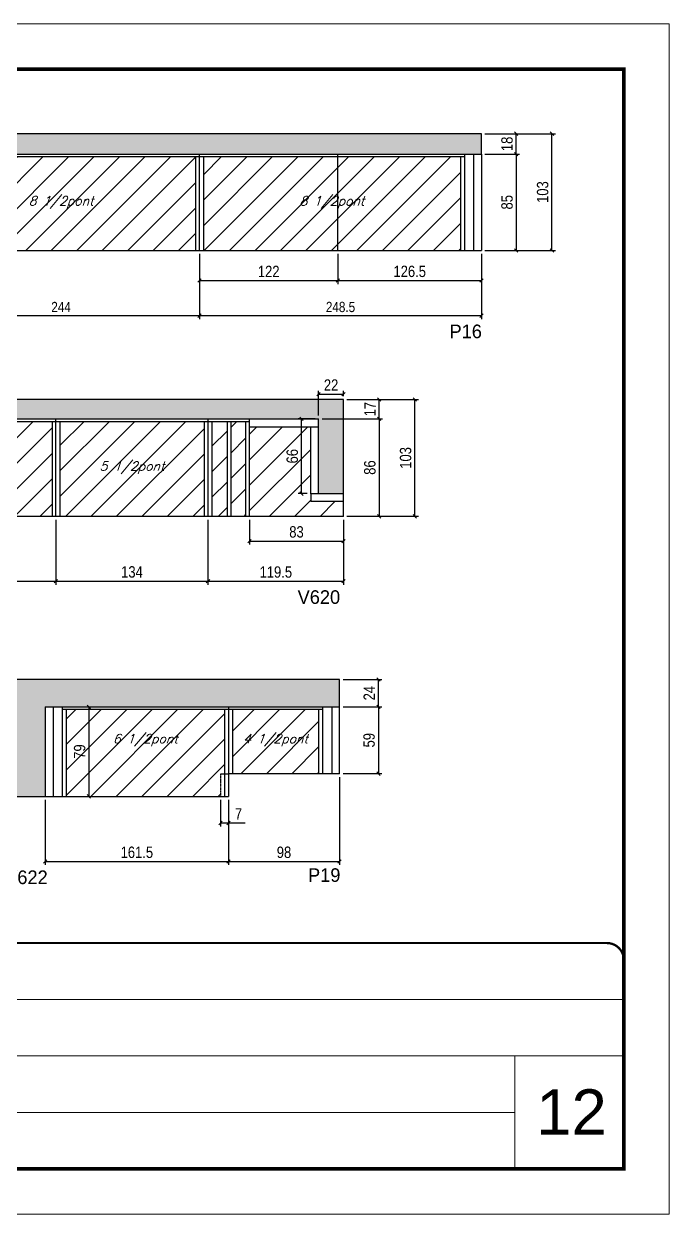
# Model space of a CAD drawing. Extents: x 13154 to 22413, y 1253 to 30260.
# Drawn here: x 18839 to 19408, y 26522 to 27572 of the extents above; entities that cross this region are included whole.
import ezdxf

# ---------------------------------------------------------------- set-up
doc = ezdxf.new("R2010")
doc.units = 0
for name, pattern in [('CONTINUO', [0]), ('DASHED', [0.75, 0.5, -0.25]), ('HIDDEN', [0.375, 0.25, -0.125])]:
    doc.linetypes.add(name, pattern=pattern)
for name, color, linetype in [('5', 5, 'Continuous'), ('COTA', 241, 'Continuous'), ('Painéis', 200, 'Continuous'), ('SARR_2.2x7', 40, 'Continuous'), ('SARR_3.5x7', 81, 'Continuous'), ('texto', 7, 'Continuous')]:
    doc.layers.add(name, color=color, linetype=linetype)
for name, color, linetype, lineweight in [('CARIMBO', 255, 'Continuous', 9), ('Folhas', 255, 'Continuous', 9), ('Hachura', 251, 'Continuous', 9), ('SARRAFO DE PRESSAO', 251, 'DASHED', 9)]:
    doc.layers.add(name, color=color, linetype=linetype, lineweight=lineweight)
doc.styles.add('ARIAL', font='arial.ttf')
doc.styles.add('COTA TECNICA', font='techl___.ttf', dxfattribs={"height": 10})
doc.styles.add('COTA TECNICA-50', font='techl___.ttf', dxfattribs={"height": 9})
doc.styles.add('Romans', font='romans.shx')
doc.styles.add('ROMAS860', font='ROMAS860.SHX')
doc.dimstyles.new('COTA PAINEL-50', dxfattribs={"dimtxt": 9, "dimasz": 3, "dimexe": 3, "dimexo": 3, "dimgap": 3, "dimtad": 1, "dimdec": 1, "dimzin": 12, "dimdsep": 46, "dimtxsty": 'COTA TECNICA-50', "dimblk1": 'OBLIQUE', "dimblk2": 'OBLIQUE', "dimsah": 1, "dimcen": 0.9, "dimclrd": 4, "dimclre": 4, "dimclrt": 240, "dimadec": 1, "dimazin": 3, "dimtfac": 1, "dimtdec": 1, "dimtmove": 0, "dimatfit": 3, "dimfxl": 1, "dimtolj": 1, "dimtzin": 12, "dimarcsym": 0})
doc.dimstyles.new('PAINEL', dxfattribs={"dimtxt": 10, "dimasz": 3, "dimexe": 3, "dimexo": 3, "dimgap": 3, "dimtad": 1, "dimdec": 1, "dimzin": 12, "dimdsep": 46, "dimtxsty": 'COTA TECNICA', "dimblk1": 'OBLIQUE', "dimblk2": 'OBLIQUE', "dimsah": 1, "dimcen": 0.9, "dimclrd": 4, "dimclre": 4, "dimclrt": 240, "dimadec": 1, "dimazin": 3, "dimtfac": 1, "dimtdec": 1, "dimtmove": 0, "dimatfit": 3, "dimfxl": 1, "dimtolj": 1, "dimtzin": 12, "dimarcsym": 0})

# ---------------------------------------------------------------- blocks, each defined once
blk = doc.blocks.new('9999999999')
at = {"color": 30, "linetype": 'CONTINUO'}
for p, q in [((98564.6, 34379.6), (99584, 34379.6)), ((98564.6, 34329.8), (99488, 34329.8)), ((99584, 34329.8), (99488, 34329.8)), ((99488, 34329.8), (99488, 34230.2)), ((98564.6, 34280), (99488, 34280))]:
    blk.add_line(p, q, dxfattribs=at)
at = {"color": 30, "linetype": 'CONTINUO', "const_width": 2}
blk.add_lwpolyline([(99584, 34230.2), (99584, 34414.4, 0.414214), (99569, 34429.4), (98229, 34429.4, 0.414214), (98214, 34414.4), (98214, 34245.2, 0.414214), (98229, 34230.2), (99584, 34230.2)], format="xyb", dxfattribs=at)
at = {"layer": 'Folhas'}
blk.add_lwpolyline([(98139, 34190.2), (99624, 34190.2), (99624, 35240.2), (98139, 35240.2)], close=True, dxfattribs=at)
at = {"layer": 'Folhas', "color": 30, "const_width": 3}
blk.add_lwpolyline([(98214, 34230.2), (99584, 34230.2), (99584, 35200.2), (98214, 35200.2)], close=True, dxfattribs=at)
blk = doc.blocks.new('_Oblique')
at = {"color": 0, "linetype": 'ByBlock', "lineweight": -2}
blk.add_line((-0.5, -0.5), (0.5, 0.5), dxfattribs=at)
blk = doc.blocks.new('*D199')
at = {"layer": 'COTA', "color": 4, "linetype": 'ByBlock', "lineweight": -2, "transparency": 16777216}
for p, q in [((18749.9, 27369.1), (18749.9, 27311.6)), ((18993.9, 27369.1), (18993.9, 27311.6)), ((18749.9, 27314.6), (18993.9, 27314.6))]:
    blk.add_line(p, q, dxfattribs=at)
at = {"layer": 'Defpoints', "color": 0, "linetype": 'ByBlock', "transparency": 16777216}
for p in [(18749.9, 27372.1), (18993.9, 27372.1), (18993.9, 27314.6)]:
    blk.add_point(p, dxfattribs=at)
at = {"layer": 'COTA', "color": 4, "linetype": 'ByBlock', "lineweight": -2, "transparency": 16777216, "xscale": 3, "yscale": 3, "zscale": 3, "rotation": 180}
blk.add_blockref('_Oblique', (18749.9, 27314.6), dxfattribs=at)
at = {"layer": 'COTA', "color": 4, "linetype": 'ByBlock', "lineweight": -2, "transparency": 16777216, "xscale": 3, "yscale": 3, "zscale": 3}
blk.add_blockref('_Oblique', (18993.9, 27314.6), dxfattribs=at)
at = {"layer": 'COTA', "color": 240, "linetype": 'ByBlock', "transparency": 16777216, "insert": (18871.9, 27322.2), "char_height": 9, "attachment_point": 5, "style": 'COTA TECNICA-50'}
blk.add_mtext('\\A1;244', dxfattribs=at)
blk = doc.blocks.new('*D200')
at = {"layer": 'COTA', "color": 4, "linetype": 'ByBlock', "lineweight": -2, "transparency": 16777216}
for p, q in [((18993.9, 27369.1), (18993.9, 27311.6)), ((19242.4, 27369.1), (19242.4, 27311.6)), ((18993.9, 27314.6), (19242.4, 27314.6))]:
    blk.add_line(p, q, dxfattribs=at)
at = {"layer": 'Defpoints', "color": 0, "linetype": 'ByBlock', "transparency": 16777216}
for p in [(18993.9, 27372.1), (19242.4, 27372.1), (19242.4, 27314.6)]:
    blk.add_point(p, dxfattribs=at)
at = {"layer": 'COTA', "color": 4, "linetype": 'ByBlock', "lineweight": -2, "transparency": 16777216, "xscale": 3, "yscale": 3, "zscale": 3, "rotation": 180}
blk.add_blockref('_Oblique', (18993.9, 27314.6), dxfattribs=at)
at = {"layer": 'COTA', "color": 4, "linetype": 'ByBlock', "lineweight": -2, "transparency": 16777216, "xscale": 3, "yscale": 3, "zscale": 3}
blk.add_blockref('_Oblique', (19242.4, 27314.6), dxfattribs=at)
at = {"layer": 'COTA', "color": 240, "linetype": 'ByBlock', "transparency": 16777216, "insert": (19118.2, 27322.2), "char_height": 9, "attachment_point": 5, "style": 'COTA TECNICA-50'}
blk.add_mtext('\\A1;248.5', dxfattribs=at)
blk = doc.blocks.new('*D206')
at = {"layer": 'COTA', "color": 4, "linetype": 'ByBlock', "lineweight": -2, "transparency": 16777216}
for p, q in [((19245.4, 27457.1), (19276.1, 27457.1)), ((19273.1, 27457.1), (19273.1, 27372.1)), ((19245.4, 27372.1), (19276.1, 27372.1))]:
    blk.add_line(p, q, dxfattribs=at)
at = {"layer": 'Defpoints', "color": 0, "linetype": 'ByBlock', "transparency": 16777216}
for p in [(19242.4, 27457.1), (19242.4, 27372.1), (19273.1, 27372.1)]:
    blk.add_point(p, dxfattribs=at)
at = {"layer": 'COTA', "color": 4, "linetype": 'ByBlock', "lineweight": -2, "transparency": 16777216, "xscale": 3, "yscale": 3, "zscale": 3}
for p, rotation in [((19273.1, 27457.1), 90), ((19273.1, 27372.1), 270)]:
    blk.add_blockref('_Oblique', p, dxfattribs=dict(at, rotation=rotation))
at = {"layer": 'COTA', "color": 240, "linetype": 'ByBlock', "transparency": 16777216, "insert": (19265, 27414.6), "char_height": 10, "attachment_point": 5, "rotation": 90, "style": 'COTA TECNICA'}
blk.add_mtext('\\A1;85', dxfattribs=at)
blk = doc.blocks.new('*D207')
at = {"layer": 'COTA', "color": 4, "lineweight": -2, "transparency": 16777216}
for p, q in [((19245.4, 27475.1), (19276.1, 27475.1)), ((19273.1, 27457.1), (19273.1, 27475.1)), ((19245.4, 27457.1), (19276.1, 27457.1))]:
    blk.add_line(p, q, dxfattribs=at)
at = {"layer": 'Defpoints', "color": 0, "transparency": 16777216}
for p in [(19242.4, 27475.1), (19273.1, 27475.1), (19242.4, 27457.1)]:
    blk.add_point(p, dxfattribs=at)
at = {"layer": 'COTA', "color": 4, "lineweight": -2, "transparency": 16777216, "xscale": 3, "yscale": 3, "zscale": 3}
for p, rotation in [((19273.1, 27475.1), 90), ((19273.1, 27457.1), 270)]:
    blk.add_blockref('_Oblique', p, dxfattribs=dict(at, rotation=rotation))
at = {"layer": 'COTA', "color": 240, "transparency": 16777216, "insert": (19265, 27466.1), "char_height": 10, "attachment_point": 5, "rotation": 90, "style": 'COTA TECNICA'}
blk.add_mtext('\\A1;18', dxfattribs=at)
blk = doc.blocks.new('*D208')
at = {"layer": 'COTA', "color": 4, "lineweight": -2, "transparency": 16777216}
for p, q in [((19245.4, 27475.1), (19307.6, 27475.1)), ((19304.6, 27372.1), (19304.6, 27475.1)), ((19245.4, 27372.1), (19307.6, 27372.1))]:
    blk.add_line(p, q, dxfattribs=at)
at = {"layer": 'Defpoints', "color": 0, "transparency": 16777216}
for p in [(19242.4, 27475.1), (19304.6, 27475.1), (19242.4, 27372.1)]:
    blk.add_point(p, dxfattribs=at)
at = {"layer": 'COTA', "color": 4, "lineweight": -2, "transparency": 16777216, "xscale": 3, "yscale": 3, "zscale": 3}
for p, rotation in [((19304.6, 27475.1), 90), ((19304.6, 27372.1), 270)]:
    blk.add_blockref('_Oblique', p, dxfattribs=dict(at, rotation=rotation))
at = {"layer": 'COTA', "color": 240, "transparency": 16777216, "insert": (19296.4, 27423.6), "char_height": 10, "attachment_point": 5, "rotation": 90, "style": 'COTA TECNICA'}
blk.add_mtext('\\A1;103', dxfattribs=at)
blk = doc.blocks.new('*D216')
at = {"layer": 'COTA', "color": 4, "lineweight": -2, "transparency": 16777216}
for p, q in [((18993.9, 27369.1), (18993.9, 27342.5)), ((19115.9, 27369.1), (19115.9, 27342.5)), ((18993.9, 27345.5), (19115.9, 27345.5))]:
    blk.add_line(p, q, dxfattribs=at)
at = {"layer": 'Defpoints', "color": 0, "transparency": 16777216}
for p in [(18993.9, 27372.1), (19115.9, 27372.1), (19115.9, 27345.5)]:
    blk.add_point(p, dxfattribs=at)
at = {"layer": 'COTA', "color": 4, "lineweight": -2, "transparency": 16777216, "xscale": 3, "yscale": 3, "zscale": 3, "rotation": 180}
blk.add_blockref('_Oblique', (18993.9, 27345.5), dxfattribs=at)
at = {"layer": 'COTA', "color": 4, "lineweight": -2, "transparency": 16777216, "xscale": 3, "yscale": 3, "zscale": 3}
blk.add_blockref('_Oblique', (19115.9, 27345.5), dxfattribs=at)
at = {"layer": 'COTA', "color": 240, "transparency": 16777216, "insert": (19054.9, 27353.6), "char_height": 10, "attachment_point": 5, "style": 'COTA TECNICA'}
blk.add_mtext('\\A1;122', dxfattribs=at)
blk = doc.blocks.new('*D217')
at = {"layer": 'COTA', "color": 4, "lineweight": -2, "transparency": 16777216}
for p, q in [((19115.9, 27369.1), (19115.9, 27342.5)), ((19242.4, 27369.1), (19242.4, 27342.5)), ((19115.9, 27345.5), (19242.4, 27345.5))]:
    blk.add_line(p, q, dxfattribs=at)
at = {"layer": 'Defpoints', "color": 0, "transparency": 16777216}
for p in [(19115.9, 27372.1), (19242.4, 27372.1), (19242.4, 27345.5)]:
    blk.add_point(p, dxfattribs=at)
at = {"layer": 'COTA', "color": 4, "lineweight": -2, "transparency": 16777216, "xscale": 3, "yscale": 3, "zscale": 3, "rotation": 180}
blk.add_blockref('_Oblique', (19115.9, 27345.5), dxfattribs=at)
at = {"layer": 'COTA', "color": 4, "lineweight": -2, "transparency": 16777216, "xscale": 3, "yscale": 3, "zscale": 3}
blk.add_blockref('_Oblique', (19242.4, 27345.5), dxfattribs=at)
at = {"layer": 'COTA', "color": 240, "transparency": 16777216, "insert": (19179.2, 27353.6), "char_height": 10, "attachment_point": 5, "style": 'COTA TECNICA'}
blk.add_mtext('\\A1;126.5', dxfattribs=at)
blk = doc.blocks.new('*D218')
at = {"layer": 'COTA', "color": 4, "linetype": 'ByBlock', "lineweight": -2, "transparency": 16777216}
for p, q in [((18623.4, 27134.6), (18623.4, 27077.3)), ((18867.4, 27134.6), (18867.4, 27077.3)), ((18623.4, 27080.3), (18867.4, 27080.3))]:
    blk.add_line(p, q, dxfattribs=at)
at = {"layer": 'Defpoints', "color": 0, "linetype": 'ByBlock', "transparency": 16777216}
for p in [(18623.4, 27137.6), (18867.4, 27137.6), (18867.4, 27080.3)]:
    blk.add_point(p, dxfattribs=at)
at = {"layer": 'COTA', "color": 4, "linetype": 'ByBlock', "lineweight": -2, "transparency": 16777216, "xscale": 3, "yscale": 3, "zscale": 3, "rotation": 180}
blk.add_blockref('_Oblique', (18623.4, 27080.3), dxfattribs=at)
at = {"layer": 'COTA', "color": 4, "linetype": 'ByBlock', "lineweight": -2, "transparency": 16777216, "xscale": 3, "yscale": 3, "zscale": 3}
blk.add_blockref('_Oblique', (18867.4, 27080.3), dxfattribs=at)
at = {"layer": 'COTA', "color": 240, "linetype": 'ByBlock', "transparency": 16777216, "insert": (18745.4, 27087.8), "char_height": 9, "attachment_point": 5, "style": 'COTA TECNICA-50'}
blk.add_mtext('\\A1;244', dxfattribs=at)
blk = doc.blocks.new('*D221')
at = {"layer": 'COTA', "color": 4, "linetype": 'ByBlock', "lineweight": -2, "transparency": 16777216}
for p, q in [((19123.9, 27240.6), (19186.8, 27240.6)), ((19183.8, 27137.6), (19183.8, 27240.6)), ((19123.9, 27137.6), (19186.8, 27137.6))]:
    blk.add_line(p, q, dxfattribs=at)
at = {"layer": 'Defpoints', "color": 0, "linetype": 'ByBlock', "transparency": 16777216}
for p in [(19120.9, 27240.6), (19183.8, 27240.6), (19120.9, 27137.6)]:
    blk.add_point(p, dxfattribs=at)
at = {"layer": 'COTA', "color": 4, "linetype": 'ByBlock', "lineweight": -2, "transparency": 16777216, "xscale": 3, "yscale": 3, "zscale": 3}
for p, rotation in [((19183.8, 27240.6), 90), ((19183.8, 27137.6), 270)]:
    blk.add_blockref('_Oblique', p, dxfattribs=dict(at, rotation=rotation))
at = {"layer": 'COTA', "color": 240, "linetype": 'ByBlock', "transparency": 16777216, "insert": (19175.6, 27189.1), "char_height": 10, "attachment_point": 5, "rotation": 90, "style": 'COTA TECNICA'}
blk.add_mtext('\\A1;103', dxfattribs=at)
blk = doc.blocks.new('*D222')
at = {"layer": 'COTA', "color": 4, "lineweight": -2, "transparency": 16777216}
for p, q in [((19101.9, 27223.6), (19155.2, 27223.6)), ((19152.2, 27223.6), (19152.2, 27137.6)), ((19123.9, 27137.6), (19155.2, 27137.6))]:
    blk.add_line(p, q, dxfattribs=at)
at = {"layer": 'Defpoints', "color": 0, "transparency": 16777216}
for p in [(19098.9, 27223.6), (19120.9, 27137.6), (19152.2, 27137.6)]:
    blk.add_point(p, dxfattribs=at)
at = {"layer": 'COTA', "color": 4, "lineweight": -2, "transparency": 16777216, "xscale": 3, "yscale": 3, "zscale": 3}
for p, rotation in [((19152.2, 27223.6), 90), ((19152.2, 27137.6), 270)]:
    blk.add_blockref('_Oblique', p, dxfattribs=dict(at, rotation=rotation))
at = {"layer": 'COTA', "color": 240, "transparency": 16777216, "insert": (19144.1, 27180.6), "char_height": 10, "attachment_point": 5, "rotation": 90, "style": 'COTA TECNICA'}
blk.add_mtext('\\A1;86', dxfattribs=at)
blk = doc.blocks.new('*D220')
at = {"layer": 'COTA', "color": 4, "lineweight": -2, "transparency": 16777216}
for p, q in [((19095.9, 27223.6), (19080.8, 27223.6)), ((19083.8, 27157.6), (19083.8, 27223.6)), ((19088.9, 27157.6), (19080.8, 27157.6))]:
    blk.add_line(p, q, dxfattribs=at)
at = {"layer": 'Defpoints', "color": 0, "transparency": 16777216}
for p in [(19083.8, 27223.6), (19098.9, 27223.6), (19091.9, 27157.6)]:
    blk.add_point(p, dxfattribs=at)
at = {"layer": 'COTA', "color": 4, "lineweight": -2, "transparency": 16777216, "xscale": 3, "yscale": 3, "zscale": 3}
for p, rotation in [((19083.8, 27223.6), 90), ((19083.8, 27157.6), 270)]:
    blk.add_blockref('_Oblique', p, dxfattribs=dict(at, rotation=rotation))
at = {"layer": 'COTA', "color": 240, "transparency": 16777216, "insert": (19075.7, 27190.6), "char_height": 10, "attachment_point": 5, "rotation": 90, "style": 'COTA TECNICA'}
blk.add_mtext('\\A1;66', dxfattribs=at)
blk = doc.blocks.new('*D223')
at = {"layer": 'COTA', "color": 4, "lineweight": -2, "transparency": 16777216}
for p, q in [((19098.9, 27226.6), (19098.9, 27248.4)), ((19120.9, 27243.6), (19120.9, 27248.4)), ((19098.9, 27245.4), (19120.9, 27245.4))]:
    blk.add_line(p, q, dxfattribs=at)
at = {"layer": 'Defpoints', "color": 0, "transparency": 16777216}
for p in [(19120.9, 27245.4), (19120.9, 27240.6), (19098.9, 27223.6)]:
    blk.add_point(p, dxfattribs=at)
at = {"layer": 'COTA', "color": 4, "lineweight": -2, "transparency": 16777216, "xscale": 3, "yscale": 3, "zscale": 3, "rotation": 180}
blk.add_blockref('_Oblique', (19098.9, 27245.4), dxfattribs=at)
at = {"layer": 'COTA', "color": 4, "lineweight": -2, "transparency": 16777216, "xscale": 3, "yscale": 3, "zscale": 3}
blk.add_blockref('_Oblique', (19120.9, 27245.4), dxfattribs=at)
at = {"layer": 'COTA', "color": 240, "transparency": 16777216, "insert": (19109.9, 27253.4), "char_height": 10, "attachment_point": 5, "style": 'COTA TECNICA'}
blk.add_mtext('\\A1;22', dxfattribs=at)
blk = doc.blocks.new('*D224')
at = {"layer": 'COTA', "color": 4, "lineweight": -2, "transparency": 16777216}
for p, q in [((19123.9, 27240.6), (19155.2, 27240.6)), ((19152.2, 27223.6), (19152.2, 27240.6)), ((19101.9, 27223.6), (19155.2, 27223.6))]:
    blk.add_line(p, q, dxfattribs=at)
at = {"layer": 'Defpoints', "color": 0, "transparency": 16777216}
for p in [(19120.9, 27240.6), (19152.2, 27240.6), (19098.9, 27223.6)]:
    blk.add_point(p, dxfattribs=at)
at = {"layer": 'COTA', "color": 4, "lineweight": -2, "transparency": 16777216, "xscale": 3, "yscale": 3, "zscale": 3}
for p, rotation in [((19152.2, 27240.6), 90), ((19152.2, 27223.6), 270)]:
    blk.add_blockref('_Oblique', p, dxfattribs=dict(at, rotation=rotation))
at = {"layer": 'COTA', "color": 240, "transparency": 16777216, "insert": (19144.2, 27232.1), "char_height": 10, "attachment_point": 5, "rotation": 90, "style": 'COTA TECNICA'}
blk.add_mtext('\\A1;17', dxfattribs=at)
blk = doc.blocks.new('*D225')
at = {"layer": 'COTA', "color": 4, "lineweight": -2, "transparency": 16777216}
for p, q in [((18867.4, 27134.6), (18867.4, 27077.3)), ((19001.4, 27134.6), (19001.4, 27077.3)), ((18867.4, 27080.3), (19001.4, 27080.3))]:
    blk.add_line(p, q, dxfattribs=at)
at = {"layer": 'Defpoints', "color": 0, "transparency": 16777216}
for p in [(18867.4, 27137.6), (19001.4, 27137.6), (19001.4, 27080.3)]:
    blk.add_point(p, dxfattribs=at)
at = {"layer": 'COTA', "color": 4, "lineweight": -2, "transparency": 16777216, "xscale": 3, "yscale": 3, "zscale": 3, "rotation": 180}
blk.add_blockref('_Oblique', (18867.4, 27080.3), dxfattribs=at)
at = {"layer": 'COTA', "color": 4, "lineweight": -2, "transparency": 16777216, "xscale": 3, "yscale": 3, "zscale": 3}
blk.add_blockref('_Oblique', (19001.4, 27080.3), dxfattribs=at)
at = {"layer": 'COTA', "color": 240, "transparency": 16777216, "insert": (18934.4, 27088.5), "char_height": 10, "attachment_point": 5, "style": 'COTA TECNICA'}
blk.add_mtext('\\A1;134', dxfattribs=at)
blk = doc.blocks.new('*D226')
at = {"layer": 'COTA', "color": 4, "lineweight": -2, "transparency": 16777216}
for p, q in [((19001.4, 27134.6), (19001.4, 27077.3)), ((19120.9, 27134.6), (19120.9, 27077.3)), ((19001.4, 27080.3), (19120.9, 27080.3))]:
    blk.add_line(p, q, dxfattribs=at)
at = {"layer": 'Defpoints', "color": 0, "transparency": 16777216}
for p in [(19001.4, 27137.6), (19120.9, 27137.6), (19120.9, 27080.3)]:
    blk.add_point(p, dxfattribs=at)
at = {"layer": 'COTA', "color": 4, "lineweight": -2, "transparency": 16777216, "xscale": 3, "yscale": 3, "zscale": 3, "rotation": 180}
blk.add_blockref('_Oblique', (19001.4, 27080.3), dxfattribs=at)
at = {"layer": 'COTA', "color": 4, "lineweight": -2, "transparency": 16777216, "xscale": 3, "yscale": 3, "zscale": 3}
blk.add_blockref('_Oblique', (19120.9, 27080.3), dxfattribs=at)
at = {"layer": 'COTA', "color": 240, "transparency": 16777216, "insert": (19061.2, 27088.4), "char_height": 10, "attachment_point": 5, "style": 'COTA TECNICA'}
blk.add_mtext('\\A1;119.5', dxfattribs=at)
blk = doc.blocks.new('*D231')
at = {"layer": 'COTA', "color": 4, "linetype": 'ByBlock', "lineweight": -2, "transparency": 16777216}
for p, q in [((18857.9, 26887.6), (18857.9, 26830.1)), ((19019.4, 26887.6), (19019.4, 26830.1)), ((18857.9, 26833.1), (19019.4, 26833.1))]:
    blk.add_line(p, q, dxfattribs=at)
at = {"layer": 'Defpoints', "color": 0, "linetype": 'ByBlock', "transparency": 16777216}
for p in [(18857.9, 26890.6), (19019.4, 26890.6), (19019.4, 26833.1)]:
    blk.add_point(p, dxfattribs=at)
at = {"layer": 'COTA', "color": 4, "linetype": 'ByBlock', "lineweight": -2, "transparency": 16777216, "xscale": 3, "yscale": 3, "zscale": 3, "rotation": 180}
blk.add_blockref('_Oblique', (18857.9, 26833.1), dxfattribs=at)
at = {"layer": 'COTA', "color": 4, "linetype": 'ByBlock', "lineweight": -2, "transparency": 16777216, "xscale": 3, "yscale": 3, "zscale": 3}
blk.add_blockref('_Oblique', (19019.4, 26833.1), dxfattribs=at)
at = {"layer": 'COTA', "color": 240, "linetype": 'ByBlock', "transparency": 16777216, "insert": (18938.7, 26841.2), "char_height": 10, "attachment_point": 5, "style": 'COTA TECNICA'}
blk.add_mtext('\\A1;161.5', dxfattribs=at)
blk = doc.blocks.new('*D232')
at = {"layer": 'COTA', "color": 4, "lineweight": -2, "transparency": 16777216}
for p, q in [((19012.4, 26887.6), (19012.4, 26864.1)), ((19019.4, 26887.6), (19019.4, 26864.1)), ((19012.4, 26867.1), (19019.4, 26867.1)), ((19019.4, 26867.1), (19034.1, 26867.1))]:
    blk.add_line(p, q, dxfattribs=at)
at = {"layer": 'Defpoints', "color": 0, "transparency": 16777216}
for p in [(19012.4, 26890.6), (19019.4, 26890.6), (19019.4, 26867.1)]:
    blk.add_point(p, dxfattribs=at)
at = {"layer": 'COTA', "color": 4, "lineweight": -2, "transparency": 16777216, "xscale": 3, "yscale": 3, "zscale": 3, "rotation": 180}
blk.add_blockref('_Oblique', (19012.4, 26867.1), dxfattribs=at)
at = {"layer": 'COTA', "color": 4, "lineweight": -2, "transparency": 16777216, "xscale": 3, "yscale": 3, "zscale": 3}
blk.add_blockref('_Oblique', (19019.4, 26867.1), dxfattribs=at)
at = {"layer": 'COTA', "color": 240, "transparency": 16777216, "insert": (19028.3, 26875.1), "char_height": 10, "attachment_point": 5, "style": 'COTA TECNICA'}
blk.add_mtext('\\A1;7', dxfattribs=at)
blk = doc.blocks.new('*D233')
at = {"layer": 'COTA', "color": 4, "lineweight": -2, "transparency": 16777216}
for p, q in [((19120.4, 26969.6), (19154.6, 26969.6)), ((19151.6, 26969.6), (19151.6, 26910.6)), ((19120.4, 26910.6), (19154.6, 26910.6))]:
    blk.add_line(p, q, dxfattribs=at)
at = {"layer": 'Defpoints', "color": 0, "transparency": 16777216}
for p in [(19117.4, 26969.6), (19117.4, 26910.6), (19151.6, 26910.6)]:
    blk.add_point(p, dxfattribs=at)
at = {"layer": 'COTA', "color": 4, "lineweight": -2, "transparency": 16777216, "xscale": 3, "yscale": 3, "zscale": 3}
for p, rotation in [((19151.6, 26969.6), 90), ((19151.6, 26910.6), 270)]:
    blk.add_blockref('_Oblique', p, dxfattribs=dict(at, rotation=rotation))
at = {"layer": 'COTA', "color": 240, "transparency": 16777216, "insert": (19143.4, 26940.1), "char_height": 10, "attachment_point": 5, "rotation": 90, "style": 'COTA TECNICA'}
blk.add_mtext('\\A1;59', dxfattribs=at)
blk = doc.blocks.new('*D234')
at = {"layer": 'COTA', "color": 4, "lineweight": -2, "transparency": 16777216}
for p, q in [((19120.4, 26993.6), (19154.6, 26993.6)), ((19151.6, 26969.6), (19151.6, 26993.6)), ((19120.4, 26969.6), (19154.6, 26969.6))]:
    blk.add_line(p, q, dxfattribs=at)
at = {"layer": 'Defpoints', "color": 0, "transparency": 16777216}
for p in [(19117.4, 26993.6), (19151.6, 26993.6), (19117.4, 26969.6)]:
    blk.add_point(p, dxfattribs=at)
at = {"layer": 'COTA', "color": 4, "lineweight": -2, "transparency": 16777216, "xscale": 3, "yscale": 3, "zscale": 3}
for p, rotation in [((19151.6, 26993.6), 90), ((19151.6, 26969.6), 270)]:
    blk.add_blockref('_Oblique', p, dxfattribs=dict(at, rotation=rotation))
at = {"layer": 'COTA', "color": 240, "transparency": 16777216, "insert": (19143.5, 26981.6), "char_height": 10, "attachment_point": 5, "rotation": 90, "style": 'COTA TECNICA'}
blk.add_mtext('\\A1;24', dxfattribs=at)
blk = doc.blocks.new('*D235')
at = {"layer": 'COTA', "color": 4, "lineweight": -2, "transparency": 16777216}
for p, q in [((19117.4, 26907.6), (19117.4, 26830.1)), ((19019.4, 26887.6), (19019.4, 26830.1)), ((19019.4, 26833.1), (19117.4, 26833.1))]:
    blk.add_line(p, q, dxfattribs=at)
at = {"layer": 'Defpoints', "color": 0, "transparency": 16777216}
for p in [(19117.4, 26910.6), (19019.4, 26890.6), (19117.4, 26833.1)]:
    blk.add_point(p, dxfattribs=at)
at = {"layer": 'COTA', "color": 4, "lineweight": -2, "transparency": 16777216, "xscale": 3, "yscale": 3, "zscale": 3, "rotation": 180}
blk.add_blockref('_Oblique', (19019.4, 26833.1), dxfattribs=at)
at = {"layer": 'COTA', "color": 4, "lineweight": -2, "transparency": 16777216, "xscale": 3, "yscale": 3, "zscale": 3}
blk.add_blockref('_Oblique', (19117.4, 26833.1), dxfattribs=at)
at = {"layer": 'COTA', "color": 240, "transparency": 16777216, "insert": (19068.4, 26841.2), "char_height": 10, "attachment_point": 5, "style": 'COTA TECNICA'}
blk.add_mtext('\\A1;98', dxfattribs=at)
blk = doc.blocks.new('*D750')
at = {"layer": 'COTA', "color": 4, "lineweight": -2, "transparency": 16777216}
for p, q in [((19037.9, 27134.6), (19037.9, 27112.6)), ((19120.9, 27134.6), (19120.9, 27112.6)), ((19037.9, 27115.6), (19120.9, 27115.6))]:
    blk.add_line(p, q, dxfattribs=at)
at = {"layer": 'Defpoints', "color": 0, "transparency": 16777216}
for p in [(19037.9, 27137.6), (19120.9, 27137.6), (19120.9, 27115.6)]:
    blk.add_point(p, dxfattribs=at)
at = {"layer": 'COTA', "color": 4, "lineweight": -2, "transparency": 16777216, "xscale": 3, "yscale": 3, "zscale": 3, "rotation": 180}
blk.add_blockref('_Oblique', (19037.9, 27115.6), dxfattribs=at)
at = {"layer": 'COTA', "color": 4, "lineweight": -2, "transparency": 16777216, "xscale": 3, "yscale": 3, "zscale": 3}
blk.add_blockref('_Oblique', (19120.9, 27115.6), dxfattribs=at)
at = {"layer": 'COTA', "color": 240, "transparency": 16777216, "insert": (19079.4, 27123.8), "char_height": 10, "attachment_point": 5, "style": 'COTA TECNICA'}
blk.add_mtext('\\A1;83', dxfattribs=at)
blk = doc.blocks.new('*D1502')
at = {"layer": 'COTA', "color": 4, "lineweight": -2, "transparency": 16777216}
for p, q in [((18875.9, 26969.6), (18899.4, 26969.6)), ((18896.4, 26969.6), (18896.4, 26890.6)), ((18875.9, 26890.6), (18899.4, 26890.6))]:
    blk.add_line(p, q, dxfattribs=at)
at = {"layer": 'Defpoints', "color": 0, "transparency": 16777216}
for p in [(18872.9, 26969.6), (18872.9, 26890.6), (18896.4, 26890.6)]:
    blk.add_point(p, dxfattribs=at)
at = {"layer": 'COTA', "color": 4, "lineweight": -2, "transparency": 16777216, "xscale": 3, "yscale": 3, "zscale": 3}
for p, rotation in [((18896.4, 26969.6), 90), ((18896.4, 26890.6), 270)]:
    blk.add_blockref('_Oblique', p, dxfattribs=dict(at, rotation=rotation))
at = {"layer": 'COTA', "color": 240, "transparency": 16777216, "insert": (18888.3, 26930.1), "char_height": 10, "attachment_point": 5, "rotation": 90, "style": 'COTA TECNICA'}
blk.add_mtext('\\A1;79', dxfattribs=at)

msp = doc.modelspace()

# ---------------------------------------------------------------- hatches: boundary and pattern name
at = {"layer": 'COTA'}
h = msp.add_hatch(dxfattribs=at)
h.set_pattern_fill('AR-CONC', color=256, scale=0.03)
h.set_pattern_definition([(50, (0, 5.6626), (5.46554007, -0.47817257), [0.5715, -6.2865]), (355, (0, 5.6626), (-1.0573026, 5.7317054), [0.4572, -5.0292175]), (100.451445, (0.4555, 5.623), (4.4082374, 5.25353256), [0.4857003, -5.3427073]), (46.1842, (0, 7.1866), (8.1323712, -1.2612698), [0.85725, -9.42975]), (96.635558, (0.678, 7.0815), (7.122124, 7.4227837), [0.7285507, -8.0140682]), (351.18415, (0, 7.187), (7.122124, 7.4227837), [0.685799, -7.543792]), (21, (0.762, 6.8056), (4.54843174, -3.06795595), [0.5715, -6.2865]), (326, (0.762, 6.8056), (1.85406085, 5.525639), [0.4572, -5.0292]), (71.451445, (1.141, 6.55), (6.4024926, 2.4576831), [0.4857003, -5.3426981]), (37.5, (0, 5.6626), (0.0926581, 2.53665117), [0, -4.96824, 0, -5.1054, 0, -5.04825]), (7.5, (0, 5.6626), (2.00458988, 3.00541724), [0, -2.91084, 0, -4.85394, 0, -1.92405]), (327.5, (-1.6993, 5.6626), (4.06771786, -0.17186232), [0, -1.905, 0, -5.9436, 0, -7.8867]), (317.5, (-2.4613, 5.6626), (4.44387544, 0.76279473), [0, -2.4765, 0, -3.94716, 0, -5.6007])])
h.paths.add_polyline_path([(18518.92, 27457.05), (18749.92, 27457.05), (19242.42, 27457.05), (19242.42, 27475.05), (18379.42, 27475.05), (18379.42, 27461.05), (18488.92, 27461.05), (18488.92, 27372.05), (18518.92, 27372.05)])
h = msp.add_hatch(dxfattribs=at)
h.set_pattern_fill('AR-CONC', color=256, scale=0.03)
h.set_pattern_definition([(50, (1510.7056, -238.6188), (5.4655401, -0.47817257), [0.5715, -6.2865]), (355, (1510.7056, -238.619), (-1.0573026, 5.7317054), [0.4572, -5.0292175]), (100.451445, (1511.161, -238.6586), (4.4082374, 5.2535326), [0.4857003, -5.3427073]), (46.1842, (1510.7056, -237.095), (8.1323712, -1.2612698), [0.85725, -9.42975]), (96.635558, (1511.383, -237.2), (7.122124, 7.4227837), [0.7285507, -8.0140682]), (351.18415, (1510.706, -237.095), (7.122124, 7.4227837), [0.685799, -7.543792]), (21, (1511.4676, -237.4758), (4.54843174, -3.06795595), [0.5715, -6.2865]), (326, (1511.4676, -237.476), (1.85406085, 5.525639), [0.4572, -5.0292]), (71.451445, (1511.8466, -237.7314), (6.4024926, 2.4576831), [0.4857003, -5.3426981]), (37.5, (1510.7056, -238.6188), (0.0926581, 2.53665117), [0, -4.96824, 0, -5.1054, 0, -5.04825]), (7.5, (1510.7056, -238.6188), (2.00458988, 3.00541724), [0, -2.91084, 0, -4.85394, 0, -1.92405]), (327.5, (1509.0063, -238.6188), (4.06771786, -0.17186232), [0, -1.905, 0, -5.9436, 0, -7.8867]), (317.5, (1508.2443, -238.6188), (4.44387544, 0.76279473), [0, -2.4765, 0, -3.94716, 0, -5.6007])])
h.paths.add_polyline_path([(19098.92, 27157.55), (19120.92, 27157.55), (19120.92, 27240.55), (18379.42, 27240.55), (18379.42, 27223.55), (19098.92, 27223.55)])
h = msp.add_hatch(dxfattribs=at)
h.set_pattern_fill('AR-CONC', color=256, scale=0.03)
h.set_pattern_definition([(50, (60.0664, 7.038), (5.4655401, -0.47817257), [0.5715, -6.2865]), (355, (60.0664, 7.038), (-1.0573026, 5.7317054), [0.4572, -5.0292175]), (100.451445, (60.522, 6.998), (4.4082374, 5.25353256), [0.4857003, -5.3427073]), (46.1842, (60.0664, 8.562), (8.1323712, -1.2612698), [0.85725, -9.42975]), (96.635558, (60.744, 8.457), (7.122124, 7.4227837), [0.7285507, -8.0140682]), (351.18415, (60.066, 8.562), (7.122124, 7.4227837), [0.685799, -7.543792]), (21, (60.8284, 8.181), (4.54843174, -3.06795595), [0.5715, -6.2865]), (326, (60.8284, 8.181), (1.85406085, 5.525639), [0.4572, -5.0292]), (71.451445, (61.2074, 7.925), (6.4024926, 2.4576831), [0.4857003, -5.3426981]), (37.5, (60.0664, 7.0378), (0.0926581, 2.53665117), [0, -4.96824, 0, -5.1054, 0, -5.04825]), (7.5, (60.0664, 7.0378), (2.00458988, 3.00541724), [0, -2.91084, 0, -4.85394, 0, -1.92405]), (327.5, (58.367, 7.0378), (4.06771786, -0.17186232), [0, -1.905, 0, -5.9436, 0, -7.8867]), (317.5, (57.605, 7.0378), (4.44387544, 0.76279473), [0, -2.4765, 0, -3.94716, 0, -5.6007])])
h.paths.add_polyline_path([(18152.92, 26993.59), (18152.92, 26975.59), (18827.92, 26975.59), (18827.92, 26890.59), (18857.92, 26890.59), (18857.92, 26969.59), (19117.42, 26969.59), (19117.42, 26993.59)])
at = {"layer": 'Hachura', "linetype": 'ByBlock'}
h = msp.add_hatch(dxfattribs=at)
h.set_pattern_fill('ANSI31', color=256, scale=5)
h.paths.add_polyline_path([(18990.42, 27372.05), (18990.42, 27454.85), (18753.42, 27454.85), (18753.42, 27372.05)])
h.paths.add_polyline_path([(18997.42, 27372.05), (19115.92, 27372.05), (19115.92, 27454.85), (18997.42, 27454.85)])
h.paths.add_polyline_path([(19223.92, 27372.05), (19223.92, 27454.85), (19115.92, 27454.85), (19115.92, 27372.05)])
h.paths.add_polyline_path([(18619.92, 27137.55), (18619.92, 27221.35), (18397.92, 27221.35), (18397.92, 27137.55)])
h.paths.add_polyline_path([(18863.92, 27137.55), (18863.92, 27221.35), (18626.92, 27221.35), (18626.92, 27137.55)])
h.paths.add_polyline_path([(18580.42, 26973.39), (18343.42, 26973.39), (18343.42, 26890.59), (18580.42, 26890.59)])
h.paths.add_polyline_path([(18587.42, 26973.39), (18587.42, 26890.59), (18809.42, 26890.59), (18809.42, 26973.39)])
h.paths.add_polyline_path([(18876.42, 26967.39), (18876.42, 26890.59), (19012.42, 26890.59), (19012.42, 26910.59), (19015.92, 26910.59), (19015.92, 26967.39)])
h.paths.add_polyline_path([(19098.92, 26967.39), (19022.92, 26967.39), (19022.92, 26910.59), (19098.92, 26910.59)])
h = msp.add_hatch(dxfattribs=at)
h.set_pattern_fill('ANSI31', color=256, scale=5)
h.paths.add_polyline_path([(19018.2, 27221.35), (19004.92, 27221.35), (19004.92, 27137.55), (19018.2, 27137.55)])
h.paths.add_polyline_path([(19034.42, 27221.35), (19021.7, 27221.35), (19021.7, 27137.55), (19034.42, 27137.55)])
h.paths.add_polyline_path([(19120.92, 27137.55), (19120.92, 27150.55), (19091.92, 27150.55), (19091.92, 27157.55), (19091.92, 27216.55), (19037.92, 27216.55), (19037.92, 27137.55)])
h.paths.add_polyline_path([(18211.92, 26968.59), (18152.92, 26968.59), (18152.92, 26890.59), (18211.92, 26890.59)])
h.paths.add_polyline_path([(18336.42, 26890.59), (18336.42, 26973.39), (18215.42, 26973.39), (18215.42, 26890.59)])
h = msp.add_hatch(dxfattribs=at)
h.set_pattern_fill('ANSI31', color=256, scale=5)
h.paths.add_polyline_path([(18997.92, 27137.55), (18997.92, 27221.35), (18870.92, 27221.35), (18870.92, 27137.55)])

# ---------------------------------------------------------------- linework, layer by layer
at = {"layer": 'COTA'}
for p, q in [((19242.42, 27475.05), (18379.42, 27475.05)), ((19242.42, 27457.05), (19242.42, 27475.05)), ((19098.92, 27157.55), (19091.92, 27157.55)), ((19091.92, 27157.55), (19091.92, 27150.55)), ((19117.42, 26993.59), (18152.92, 26993.59)), ((19117.42, 26969.59), (19117.42, 26993.59)), ((19012.42, 26910.59), (19019.42, 26910.59)), ((18827.92, 26890.59), (18857.92, 26890.59))]:
    msp.add_line(p, q, dxfattribs=at)
at = {"layer": 'COTA', "linetype": 'ByBlock'}
for p, q in [((19120.92, 27240.55), (18379.42, 27240.55)), ((19120.92, 27157.55), (19120.92, 27240.55))]:
    msp.add_line(p, q, dxfattribs=at)
at = {"layer": 'Painéis', "linetype": 'Continuous'}
for p, q in [((18749.92, 27457.05), (19242.42, 27457.05)), ((18993.92, 27372.05), (18993.92, 27457.05)), ((19115.92, 27372.05), (19115.92, 27457.05)), ((19242.42, 27457.05), (19242.42, 27372.05)), ((18518.92, 27372.05), (19242.42, 27372.05)), ((18379.42, 27223.55), (19098.92, 27223.55)), ((18867.42, 27137.55), (18867.42, 27223.55)), ((19001.42, 27137.55), (19001.42, 27223.55)), ((19098.92, 27157.55), (19098.92, 27223.55)), ((19120.92, 27157.55), (19098.92, 27157.55)), ((19120.92, 27137.55), (19120.92, 27157.55)), ((19120.92, 27137.55), (18379.42, 27137.55)), ((18857.92, 26969.59), (18857.92, 26890.59)), ((18857.92, 26969.59), (19117.42, 26969.59)), ((19019.42, 26969.59), (19019.42, 26890.59)), ((19117.42, 26910.59), (19117.42, 26969.59)), ((19117.42, 26910.59), (19019.42, 26910.59)), ((18857.92, 26890.59), (19019.42, 26890.59))]:
    msp.add_line(p, q, dxfattribs=at)
at = {"layer": 'SARR_2.2x7', "linetype": 'Continuous'}
for p, q in [((18749.92, 27454.85), (18993.92, 27454.85)), ((18993.92, 27454.85), (19227.42, 27454.85)), ((19235.42, 27457.05), (19235.42, 27372.05)), ((18623.42, 27221.35), (18867.42, 27221.35)), ((18867.42, 27221.35), (19001.42, 27221.35)), ((19001.42, 27221.35), (19037.92, 27221.35)), ((19037.92, 27216.55), (19098.92, 27216.55)), ((19091.92, 27157.55), (19091.92, 27216.55)), ((19120.92, 27150.55), (19091.92, 27150.55)), ((18864.92, 26969.59), (18864.92, 26890.59)), ((18872.92, 26967.39), (19019.42, 26967.39)), ((19019.42, 26967.39), (19102.42, 26967.39)), ((19110.42, 26969.59), (19110.42, 26910.59))]:
    msp.add_line(p, q, dxfattribs=at)
at = {"layer": 'SARR_2.2x7', "linetype": 'HIDDEN'}
msp.add_line((19012.42, 26910.59), (19012.42, 26890.59), dxfattribs=at)
at = {"layer": 'SARR_3.5x7'}
for p, q in [((18990.42, 27454.85), (18990.42, 27372.05)), ((18997.42, 27454.85), (18997.42, 27372.05)), ((19223.92, 27454.85), (19223.92, 27372.05)), ((19227.42, 27457.05), (19227.42, 27372.05)), ((18863.92, 27221.35), (18863.92, 27137.55)), ((18870.92, 27221.35), (18870.92, 27137.55)), ((18997.92, 27221.35), (18997.92, 27137.55)), ((19004.92, 27221.35), (19004.92, 27137.55)), ((19018.2, 27221.35), (19018.2, 27137.55)), ((19021.7, 27137.55), (19021.7, 27221.35)), ((19034.42, 27221.35), (19034.42, 27137.55)), ((19037.92, 27137.55), (19037.92, 27223.55)), ((18872.92, 26969.59), (18872.92, 26890.59)), ((18876.42, 26967.39), (18876.42, 26890.59)), ((19015.92, 26967.39), (19015.92, 26890.59)), ((19022.92, 26967.39), (19022.92, 26910.59)), ((19098.92, 26967.39), (19098.92, 26910.59)), ((19102.42, 26969.59), (19102.42, 26910.59))]:
    msp.add_line(p, q, dxfattribs=at)

# ---------------------------------------------------------------- block references
at = {"layer": 'SARRAFO DE PRESSAO', "color": 6, "linetype": 'ByBlock'}
msp.add_blockref('9999999999', (-80216.1, -7668.18), dxfattribs=at)

# ---------------------------------------------------------------- texts
at = {"layer": '5', "linetype": 'Continuous', "style": 'ROMAS860'}
for s, p in [('P16', (19214.27, 27294.72)), ('V620', (19080.4, 27060.36)), ('V622', (18822.66, 26813.2)), ('P19', (19089.57, 26815.13))]:
    msp.add_text(s, height=12, rotation=359.99996, dxfattribs=at).set_placement(p)
at = {"layer": 'CARIMBO', "style": 'ARIAL'}
msp.add_text('12', height=40, dxfattribs=at).set_placement((19290.74, 26592.17))
at = {"layer": 'texto', "color": 2, "char_height": 8, "attachment_point": 5, "style": 'Romans'}
for s, insert in [('{\\Q19;\\C256;8 1/2pont}', (18871.92, 27414.55)), ('{\\Q19;\\C256;8 1/2pont}', (19110.67, 27414.55)), ('{\\Q19;\\C256;5 1/2pont}', (18934.42, 27180.55)), ('{\\Q19;\\C256;6 1/2pont}', (18946.17, 26940.09)), ('{\\Q19;\\C256;4 1/2pont}', (19060.92, 26940.09))]:
    msp.add_mtext(s, dxfattribs=dict(at, insert=insert))

# ---------------------------------------------------------------- dimensions: what is measured, and where the dimension line sits
at = {"layer": 'COTA'}
for base, p1, p2, picture, middle in [((19273.14, 27475.05), (19242.42, 27457.05), (19242.42, 27475.05), '*D207', (19265.04, 27466.05)), ((19304.59, 27475.05), (19242.42, 27372.05), (19242.42, 27475.05), '*D208', (19296.37, 27423.55)), ((19152.22, 27240.55), (19098.92, 27223.55), (19120.92, 27240.55), '*D224', (19144.15, 27232.05)), ((19083.78, 27223.55), (19091.92, 27157.55), (19098.92, 27223.55), '*D220', (19075.68, 27190.55)), ((19152.22, 27137.55), (19098.92, 27223.55), (19120.92, 27137.55), '*D222', (19144.1, 27180.55)), ((19151.58, 26993.59), (19117.42, 26969.59), (19117.42, 26993.59), '*D234', (19143.51, 26981.59)), ((18896.37, 26890.59), (18872.92, 26969.59), (18872.92, 26890.59), '*D1502', (18888.27, 26930.09)), ((19151.58, 26910.59), (19117.42, 26969.59), (19117.42, 26910.59), '*D233', (19143.44, 26940.09))]:
    dim = msp.add_linear_dim(base=base, p1=p1, p2=p2, angle=90, dimstyle='PAINEL', dxfattribs=at)
    dim.commit()
    dim.dimension.update_dxf_attribs({"geometry": picture, "text_midpoint": middle})
at = {"layer": 'COTA', "linetype": 'ByBlock'}
for base, p1, p2, picture, middle in [((19273.14, 27372.05), (19242.42, 27457.05), (19242.42, 27372.05), '*D206', (19265.01, 27414.55)), ((19183.83, 27240.55), (19120.92, 27137.55), (19120.92, 27240.55), '*D221', (19175.61, 27189.05))]:
    dim = msp.add_linear_dim(base=base, p1=p1, p2=p2, angle=90, dimstyle='PAINEL', dxfattribs=at)
    dim.commit()
    dim.dimension.update_dxf_attribs({"geometry": picture, "text_midpoint": middle})
for base, p1, p2, picture, middle in [((18993.92, 27314.62), (18749.92, 27372.05), (18993.92, 27372.05), '*D199', (18871.92, 27322.19)), ((18867.42, 27080.26), (18623.42, 27137.55), (18867.42, 27137.55), '*D218', (18745.42, 27087.82))]:
    dim = msp.add_linear_dim(base=base, p1=p1, p2=p2, angle=180, dimstyle='COTA PAINEL-50', override={"dimarcsym": 1}, dxfattribs=at)
    dim.commit()
    dim.dimension.update_dxf_attribs({"geometry": picture, "text_midpoint": middle})
dim = msp.add_linear_dim(base=(19242.42, 27314.62), p1=(18993.92, 27372.05), p2=(19242.42, 27372.05), dimstyle='COTA PAINEL-50', override={"dimarcsym": 1}, dxfattribs=at)
dim.commit()
dim.dimension.update_dxf_attribs({"geometry": '*D200', "text_midpoint": (19118.17, 27322.24)})
at = {"layer": 'COTA'}
for base, p1, p2, picture, middle in [((19115.92, 27345.52), (18993.92, 27372.05), (19115.92, 27372.05), '*D216', (19054.92, 27353.57)), ((19120.92, 27245.43), (19098.92, 27223.55), (19120.92, 27240.55), '*D223', (19109.92, 27253.43)), ((19001.42, 27080.26), (18867.42, 27137.55), (19001.42, 27137.55), '*D225', (18934.42, 27088.48)), ((19120.92, 27115.56), (19037.92, 27137.55), (19120.92, 27137.55), '*D750', (19079.42, 27123.81)), ((19117.42, 26833.1), (19019.42, 26890.59), (19117.42, 26910.59), '*D235', (19068.42, 26841.2)), ((19019.42, 26867.07), (19012.42, 26890.59), (19019.42, 26890.59), '*D232', (19028.28, 26875.14))]:
    dim = msp.add_linear_dim(base=base, p1=p1, p2=p2, dimstyle='PAINEL', dxfattribs=at)
    dim.commit()
    dim.dimension.update_dxf_attribs({"geometry": picture, "text_midpoint": middle})
for base, p1, p2, picture, middle in [((19242.42, 27345.52), (19115.92, 27372.05), (19242.42, 27372.05), '*D217', (19179.17, 27353.63)), ((19120.92, 27080.26), (19001.42, 27137.55), (19120.92, 27137.55), '*D226', (19061.17, 27088.4))]:
    dim = msp.add_linear_dim(base=base, p1=p1, p2=p2, dimstyle='PAINEL', override={"dimtmove": 1}, dxfattribs=at)
    dim.commit()
    dim.dimension.update_dxf_attribs({"geometry": picture, "text_midpoint": middle})
at = {"layer": 'COTA', "linetype": 'ByBlock'}
dim = msp.add_linear_dim(base=(19019.42, 26833.1), p1=(18857.92, 26890.59), p2=(19019.42, 26890.59), dimstyle='PAINEL', dxfattribs=at)
dim.commit()
dim.dimension.update_dxf_attribs({"geometry": '*D231', "text_midpoint": (18938.67, 26841.21)})

doc.saveas('drawing.dxf')
